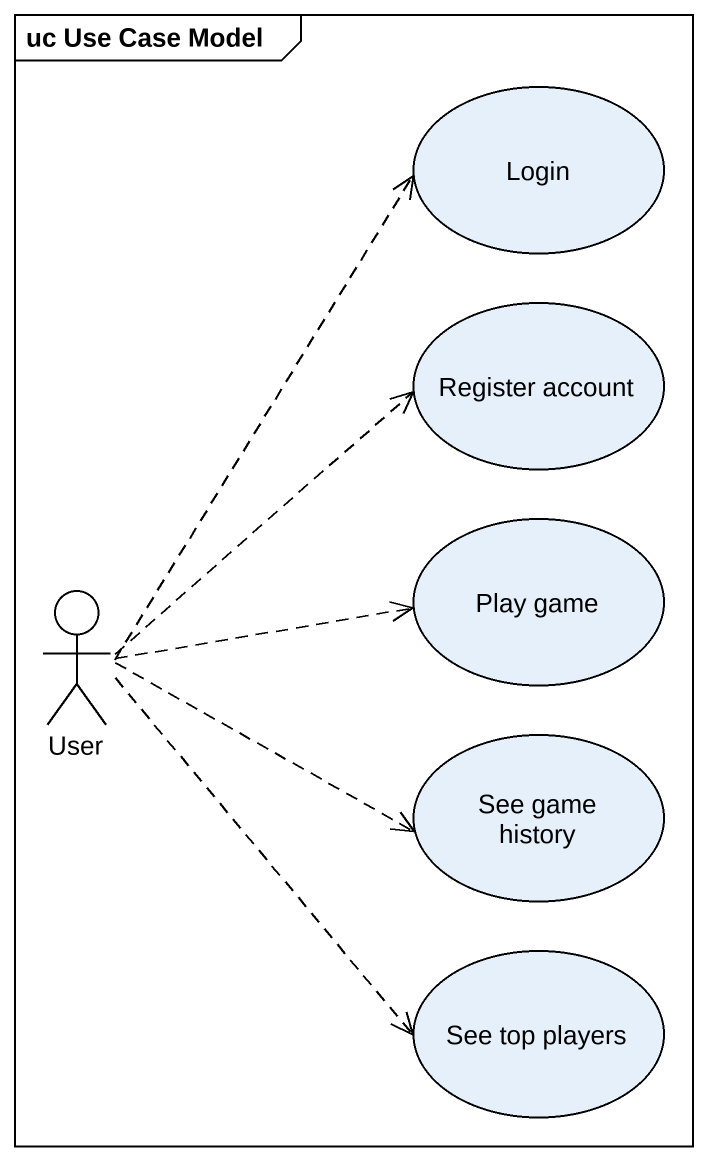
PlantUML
@startuml
mainframe uc Use Case Model
usecase Login
usecase "Register account" as Register_account
usecase "Play game" as Play_game
actor User
usecase "See game history" as See_game_history
usecase "See top players" as See_top_players
User .up.> Login
User .up.> Register_account
User .right.> Play_game
User .right.> See_game_history
User ..> See_top_players
@enduml
